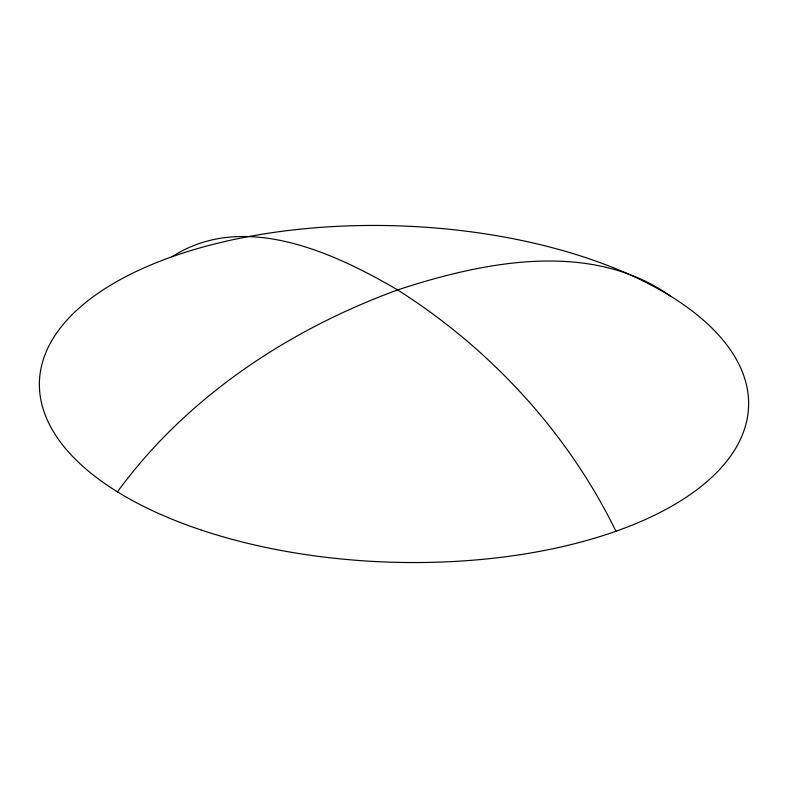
<?xml version="1.0" encoding="UTF-8"?>
<svg xmlns="http://www.w3.org/2000/svg" width="788" height="788" viewBox="0 0 788 788"><rect width="100%" height="100%" fill="white"/><g stroke="black" fill="none" stroke-linecap="round" stroke-linejoin="round"><path stroke-width="1.18" d="M117.442 491.85C186.52 397.231 288.447 329.837 397.635 289.935C483.556 261.616 591.03 239.788 670.558 296.15M172.03 256.75C242.911 210.977 332.94 251.943 397.635 289.935C490.284 348.621 567.764 432.504 615.97 531.25M201.827 530.225A354.787 168.199 2 0 0 748.196 411.848A354.787 168.199 2 0 0 231.977 239.926A354.787 168.199 2 0 0 201.827 530.225"/></g></svg>
